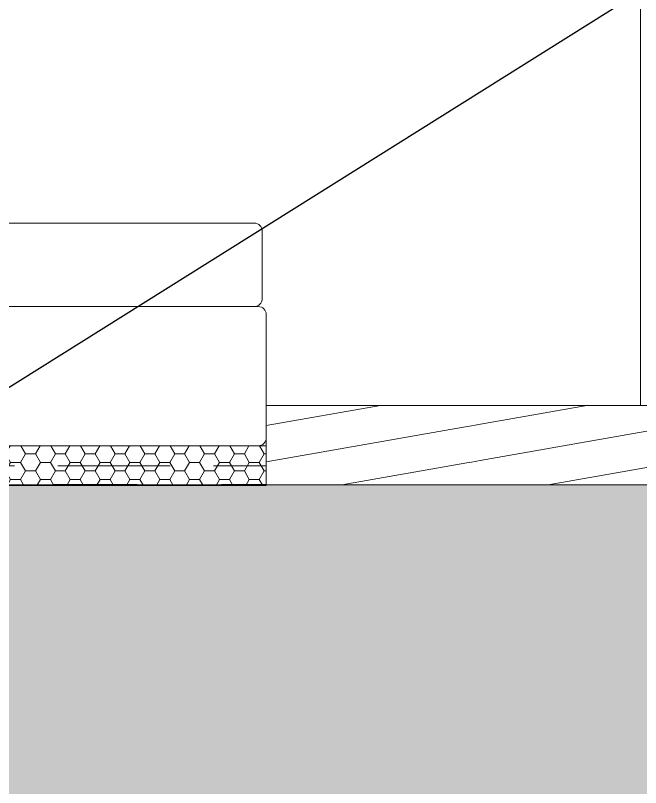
# Model space of a CAD drawing. Header units: millimetres. Extents: x 1016 to 3347, y -920 to 918.
# Drawn here: x 2136.8 to 2293.9, y -96.1 to 98 of the extents above; entities that cross this region are included whole.
import ezdxf

# ---------------------------------------------------------------- set-up
doc = ezdxf.new("R2010")
doc.units = ezdxf.units.MM
doc.header["$MEASUREMENT"] = 0
for name, pattern in [('Dashed', [42.333333333324, 21.166666666662, -21.166666666662]), ('Hidden Line (2)', [39.122222328186, 28.222222328186, -10.9]), ('Wipeout_Contour', [1000, 0, -1000])]:
    doc.linetypes.add(name, pattern=pattern)
for name, color, linetype, lineweight in [('0_Pen_No__1', 7, 'Continuous', 13), ('Annotation - Label_Pen_No__2', 8, 'Continuous', 15), ('New_0_Pen_No__26', 5, 'Continuous', 35), ('New_Structural - Bearing_Pen_No__1', 7, 'Continuous', 13), ('New_Structural - Bearing_Pen_No__19', 255, 'Continuous', 0)]:
    doc.layers.add(name, color=color, linetype=linetype, lineweight=lineweight)
for name, color, linetype, lineweight, true_color in [('0_Pen_No__145', 7, 'Continuous', 20, 0x0077b0), ('katused_KONSTR_Pen_No__161', 7, 'Continuous', 13, 0x6a6a6a), ('New_Structural - Bearing_Pen_No__87', 7, 'Continuous', 20, 0x6a6a6a)]:
    doc.layers.add(name, color=color, linetype=linetype, lineweight=lineweight, true_color=true_color)
doc.layers.add('New_Structural - Bearing', color=7, linetype='Continuous')
doc.dimstyles.new('GENERATED_STYLE__1', dxfattribs={"dimtxt": 0.18, "dimasz": 7.6, "dimexe": 0.18, "dimexo": 0.0625, "dimgap": 0, "dimtad": 0, "dimtih": 1, "dimtoh": 1, "dimdec": 4, "dimzin": 0, "dimdsep": 46, "dimcen": 0.09, "dimadec": 0, "dimazin": 0, "dimtfac": 1, "dimtdec": 4, "dimtmove": 0, "dimatfit": 3, "dimldrblk": 'ARROWHEAD_14', "dimfxl": 0, "dimtolj": 1, "dimtzin": 0, "dimarcsym": 0})

# ---------------------------------------------------------------- blocks, each defined once
blk = doc.blocks.new('ARROWHEAD_14')
at = {"color": 0, "linetype": 'Continuous', "lineweight": 0}
blk.add_line((0, 0), (-1, 0), dxfattribs=at)
at = {"color": 0, "linetype": 'Continuous', "lineweight": 0, "flags": 128}
blk.add_lwpolyline([(-0.9093, 0.525), (0, 0), (-0.9093, -0.525)], dxfattribs=at)

msp = doc.modelspace()

# ---------------------------------------------------------------- hatches: boundary and pattern name
at = {"layer": 'katused_KONSTR_Pen_No__161', "linetype": 'Continuous', "lineweight": 13, "true_color": 0x6a6a6a}
h = msp.add_hatch(dxfattribs=at)
h.set_pattern_fill('Hexagonal_0001', color=251, style=0, pattern_type=2)
h.set_pattern_definition([(359.9999999999998, (1996.850432478696, -16.48381253757303), (0, 4.330127083446177), [2.500000037253468, -5.000000074506937]), (359.9999999999998, (2000.600432534576, -18.64887604043707), (0, 4.330127083446177), [2.500000037253468, -5.000000074506937]), (300.0000000000049, (1999.350432515949, -16.48381253757304), (3.750000055880221, 2.165063541723067), [2.500000037253069, -5.000000074506138]), (300.0000000000049, (1999.350432515949, -20.81393954330109), (3.750000055880221, 2.165063541723067), [2.500000037253069, -5.000000074506138]), (239.9999999999942, (1996.850432478696, -16.48381253757303), (-3.750000055880191, 2.165063541723119), [2.500000037253069, -5.000000074506137]), (239.9999999999942, (1996.850432478696, -20.81393954330108), (-3.750000055880191, 2.165063541723119), [2.500000037253069, -5.000000074506137])])
h.paths.add_polyline_path([(2015.849747119788, -20.14789550062424), (2015.849747119788, -10.14749472978571), (2199.849886926403, -10.14749472978571), (2199.849886926403, -20.14789550062424)])

# ---------------------------------------------------------------- linework, layer by layer
at = {"layer": '0_Pen_No__1', "color": 7, "linetype": 'Continuous', "lineweight": 13}
for p, q in [((2113.849886926389, 45.84933965203808), (2196.849886926389, 45.8493396520463)), ((2198.849886926398, 43.8493396520463), (2198.849886926398, 26.84933965204617)), ((2197.849886926394, 24.84933965204439), (2117.84988692638, 24.84933965203884)), ((2196.849886926389, 24.84933965204617), (2139.8498869264, 24.84933965203995)), ((2199.849886926403, -8.14749748414223), (2199.849886926403, 22.84933965204439)), ((2017.849786924999, -10.14749748415489), (2197.849886926394, -10.14749748414245))]:
    msp.add_line(p, q, dxfattribs=at)
for centre, radius, start, end in [((2196.849886926389, 43.84933965203678), 2.000000000009522, 0, 90), ((2196.849886926389, 26.84933965205571), 2.00000000000955, 270, 0), ((2197.849886926394, 22.84933965203484), 2.00000000000955, 0, 90), ((2197.849886926394, -8.147497484132904), 2.00000000000955, 270, 0)]:
    msp.add_arc(centre, radius, start, end, dxfattribs=at)
at = {"layer": '0_Pen_No__145', "color": 144, "linetype": 'Hidden Line (2)', "lineweight": 20, "true_color": 0x0077b0, "flags": 128}
msp.add_lwpolyline([(2199.849886926403, -0.1470939589471865), (2199.849886926403, -15.14709383755508), (2103.849786925012, -15.14709383755508)], dxfattribs=at)
at = {"layer": 'katused_KONSTR_Pen_No__161', "color": 251, "linetype": 'Continuous', "lineweight": 13, "true_color": 0x6a6a6a, "flags": 128}
msp.add_lwpolyline([(2015.849747119788, -20.14789550062424), (2015.849747119788, -10.14749472978571), (2199.849886926403, -10.14749472978571), (2199.849886926403, -20.14789550062424)], close=True, dxfattribs=at)
at = {"layer": 'New_0_Pen_No__26', "color": 5, "linetype": 'Dashed', "lineweight": 35}
msp.add_lwpolyline([(2103.934952437025, -19.99998982547113), (2199.849886926403, -19.99998982547113)], dxfattribs=at)
at = {"layer": 'New_Structural - Bearing_Pen_No__87', "color": 251, "linetype": 'Continuous', "lineweight": 20, "true_color": 0x6a6a6a}
msp.add_line((2293.934975586093, 918.4145572719009), (2293.934975586093, -1.499607282795523e-05), dxfattribs=at)

# ---------------------------------------------------------------- wipeouts: each hides what was drawn before it
at = {"color": 254, "linetype": 'Wipeout_Contour', "lineweight": 0, "ltscale": 9007.6438851456}
msp.add_wipeout([(2250.561115009649, -20.00000203197849), (2253.1718630457394, -20.00000203197849), (2253.1718630457394, -1.6391294650475174e-05), (2250.5611723792103, -1.6391294650475174e-05)], dxfattribs=at).dxf.layer = 'New_Structural - Bearing'

# ---------------------------------------------------------------- next in the draw order: linework, layer by layer
at = {"layer": 'New_Structural - Bearing_Pen_No__19', "color": 255, "linetype": 'Continuous', "lineweight": 0}
msp.add_line((2250.561102051055, 6.738866020761236e-06), (2253.171927922725, 6.738866020761236e-06), dxfattribs=at)

# ---------------------------------------------------------------- next in the draw order: leaders
at = {"layer": 'Annotation - Label_Pen_No__2', "color": 8, "linetype": 'Continuous', "lineweight": 15, "annotation_type": 0, "has_hookline": 1, "hookline_direction": 0, "text_width": 586.2750000000001, "horizontal_direction": (0.9999999999998797, 4.905282390501562e-07, 0)}
msp.add_leader([(2103.849786925012, -15.14709383755508), (2422.274781964023, 184.8687904377528), (2668.36986384238, 184.6397154321452)], dimstyle='GENERATED_STYLE__1', dxfattribs=at)

# ---------------------------------------------------------------- next in the draw order: wipeouts: each hides what was drawn before it
at = {"color": 254, "linetype": 'Wipeout_Contour', "lineweight": 0, "ltscale": 9014.035370384527}
msp.add_wipeout([(2250.561111990354, -19.999996830112195), (2250.561111990354, -120.00000333244333), (2253.171859930834, -120.00000333244333), (2253.171859930834, -19.999996830112195)], dxfattribs=at).dxf.layer = 'New_Structural - Bearing'

# ---------------------------------------------------------------- next in the draw order: hatches: boundary and pattern name
at = {"layer": 'New_Structural - Bearing_Pen_No__1', "linetype": 'Continuous', "lineweight": 13}
h = msp.add_hatch(dxfattribs=at)
h.set_pattern_fill('Wood_0001', style=0, pattern_type=2)
h.set_pattern_definition([(10.00000000000001, (0, 0), (-1.562833557601175, 8.863269542312008), [])])
h.paths.add_polyline_path([(2199.849886926403, -5.067243957768142e-06), (2199.849886926403, -19.99998982547113), (3347.394324125064, -19.99998982547113), (3347.394324125064, -5.067243957768142e-06)])
h = msp.add_hatch(dxfattribs=at)
h.set_pattern_fill('Structural_Concrete_0001', style=0, pattern_type=2)
h.set_pattern_definition([(0, (0, 0), (0, 62.35383155021313), [6.000000238420001, -30.0000011921]), (0, (18.00000071526, 31.17691450028022), (0, 62.35383155021313), [6.000000238420001, -30.0000011921]), (60.00000000000014, (0, 0), (-54.00000214578026, 31.17691577510644), [6.000000238420001, -30.00000119210001]), (60.00000000000014, (36.00000143052001, 0), (-54.00000214578026, 31.17691577510644), [6.000000238420001, -30.00000119210001]), (120.0000000000003, (6.000000238420001, 0), (54.00000214578004, 31.17691577510681), [6.00000023842, -30.0000011921]), (120.0000000000003, (42.00000166894001, 0), (54.00000214578004, 31.17691577510681), [6.00000023842, -30.0000011921]), (0, (0, 6.000000238420001), (0, 12.00000047684), [0, -12.00000047684, 0, -18.00000071526]), (44.99999999999999, (6.000000238420001, 6.000000238420001), (-8.485281711415366, 8.485281711415373), [0, -9.000000357630002, 0, -15.00000059605])])
h.paths.add_polyline_path([(2103.934953560052, -19.99998982547113), (2103.934953560052, -99.99999372421111), (3347.394324125064, -99.99999372421111), (3347.394324125064, -19.99998982547113)])

# ---------------------------------------------------------------- next in the draw order: linework, layer by layer
at = {"layer": 'New_Structural - Bearing_Pen_No__1', "color": 7, "linetype": 'Continuous', "lineweight": 13, "flags": 128}
for points in [[(2199.849886926403, -5.067243957768142e-06), (2199.849886926403, -19.99998982547113), (3347.394324125064, -19.99998982547113), (3347.394324125064, -5.067243957768142e-06)], [(2103.934953560052, -19.99998982547113), (2103.934953560052, -99.99999372421111), (3347.394324125064, -99.99999372421111), (3347.394324125064, -19.99998982547113)]]:
    msp.add_lwpolyline(points, close=True, dxfattribs=at)

doc.saveas('drawing.dxf')
